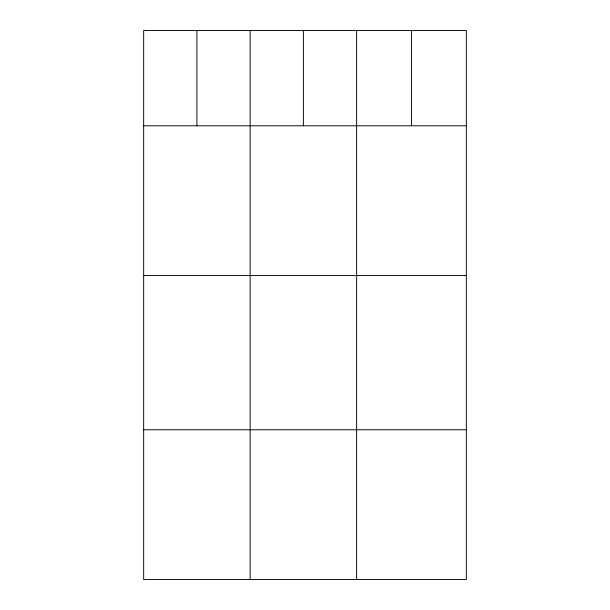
<?xml version="1.0" encoding="UTF-8"?>
<svg xmlns="http://www.w3.org/2000/svg" width="610" height="610" viewBox="0 0 610 610"><rect width="100%" height="100%" fill="white"/><g stroke="black" fill="none" stroke-linecap="round" stroke-linejoin="round"><path stroke-width="0.91" d="M466.337 125.782L466.337 579.5L143.663 579.5L143.663 30.5L466.337 30.5L466.337 125.782L143.663 125.782M143.663 275.506L466.337 275.506M143.663 429.775L466.337 429.775M411.483 30.5L411.483 125.782M356.629 30.5L356.629 579.5M303.383 30.5L303.383 125.782M250.146 30.5L250.146 579.5M196.908 30.5L196.908 125.782"/></g></svg>
